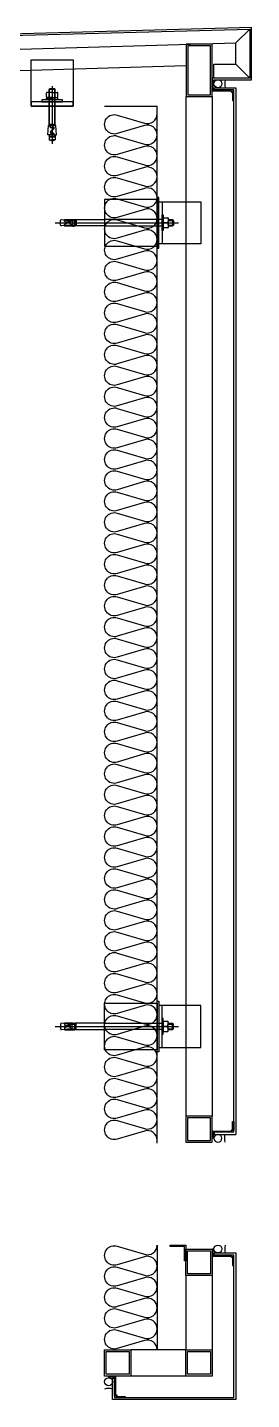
# Model space of a CAD drawing. Header units: millimetres. Extents: x 17311 to 801382, y -242618 to -104888.
# Drawn here: x 759414 to 759841, y -157699 to -155079 of the extents above; entities that cross this region are included whole.
import ezdxf

# ---------------------------------------------------------------- set-up
doc = ezdxf.new("R2010")
doc.units = ezdxf.units.MM
doc.header["$LTSCALE"] = 250
for name, color, linetype in [('0-Sheet', 7, 'Continuous'), ('A-ETC-8', 8, 'Continuous'), ('A-FIN', 6, 'Continuous'), ('A-FIN-9', 7, 'Continuous'), ('ISL', 251, 'Continuous')]:
    doc.layers.add(name, color=color, linetype=linetype)

# ---------------------------------------------------------------- blocks, each defined once
blk = doc.blocks.new('A$Cae507117')
at = {"layer": 'A-ETC-8'}
for points in [[(-50, 0), (-50, -50), (0, -50), (0, 0)], [(-46.8, -3.2), (-46.8, -46.8), (-3.2, -46.8), (-3.2, -3.2)]]:
    blk.add_lwpolyline(points, close=True, dxfattribs=at)
blk = doc.blocks.new('A$C632c858f')
at = {"layer": 'A-ETC-8'}
blk.add_arc((-2.8, 0), 24, 341.8248, 18.1752, dxfattribs=at)
blk.add_ellipse((34, 0), major_axis=(7.59, 0), ratio=0.987937, dxfattribs=at)
blk = doc.blocks.new('너트 M12')
for p, q in [((-9, 0), (9, 0)), ((-9.5, -9), (-9.5, -0.5)), ((9, -9.5), (-9, -9.5)), ((0, -8.3), (0, -1.2)), ((9.5, -0.5), (9.5, -9))]:
    blk.add_line(p, q)
for centre, start, end in [((-9, -0.5), 90, 180), ((-9, -9), 180, 270), ((9, -0.5), 0, 90), ((9, -9), 270, 0)]:
    blk.add_arc(centre, 0.5, start, end)
at = {"extrusion": (0, 0, -1)}
for centre, major_axis, ratio, start_param, end_param in [((-4.8, -0.9), (-4.75, 0.31), 0.185359, -0.024388, 3.141593), ((4.8, -0.9), (4.75, 0.31), 0.185108, 3.141593, 6.30754), ((-4.8, -8.6), (4.75, 0.31), 0.187111, 0, 3.166211), ((4.8, -8.6), (-4.75, 0.31), 0.185991, 3.117121, 6.283185)]:
    blk.add_ellipse(centre, major_axis=major_axis, ratio=ratio, start_param=start_param, end_param=end_param, dxfattribs=at)
blk = doc.blocks.new('A$C4fb6b26a')
at = {"layer": 'A-ETC-8'}
for p, q in [((-80, 0), (-80, -80)), ((-277.5, -40), (-42.5, -40)), ((-267.5, -35.5), (-267.5, -44.5)), ((-265.5, -34), (-266, -34)), ((-266, -46), (-265.5, -46)), ((-254.5, -35.5), (-265.5, -34)), ((-265.5, -46), (-254.5, -44.5)), ((-260.1, -34.8), (-260.1, -36.5)), ((-260.1, -43.5), (-260.1, -45.2)), ((-259.6, -37.3), (-257.8, -38.5)), ((-259.6, -42.7), (-257.8, -41.5)), ((-244.1, -33.8), (-259.1, -33.8)), ((-259.1, -46.2), (-244.1, -46.2)), ((-249.6, -39), (-256.2, -39)), ((-249.6, -41), (-256.2, -41)), ((-254.5, -35.5), (-240.5, -35.5)), ((-254.5, -44.5), (-240.5, -44.5)), ((-249.1, -38.5), (-249.1, -38)), ((-249.1, -42), (-249.1, -41.5)), ((-245.1, -42), (-245.1, -38)), ((-244.1, -33.8), (-241.1, -33.8)), ((-244.1, -46.2), (-241.1, -46.2)), ((-241.1, -33.8), (-241.1, -46.2)), ((-240.5, -46), (-240.5, -34)), ((-237.5, -34), (-240.5, -34)), ((-240.5, -46), (-237.5, -46)), ((-237.5, -46), (-237.5, -34)), ((-183.5, -34), (-237.5, -34)), ((-237.5, -46), (-183.5, -46)), ((-183.5, -34), (-74, -34)), ((-74, -46), (-183.5, -46)), ((-62.7, -44.5), (-52.5, -44.5)), ((-62.5, -34), (-54, -34)), ((-62.5, -35.5), (-52.5, -35.5)), ((-62.5, -46), (-54, -46)), ((-54, -46), (-54, -34)), ((-52.5, -35.5), (-54, -34)), ((-52.5, -44.5), (-54, -46)), ((-52.5, -44.5), (-52.5, -35.5))]:
    blk.add_line(p, q, dxfattribs=at)
for points in [[(-83.5, 4.5), (-83.5, -84.5), (-183.5, -84.5), (-183.5, 4.5)], [(-80, -80), (-74, -80), (-74, 0), (-80, 0)], [(-74, -25), (-74, -55), (-72, -55), (-72, -25)]]:
    blk.add_lwpolyline(points, close=True, dxfattribs=at)
blk.add_lwpolyline([(-80, 7.5), (-80, -87.5, -0.414214), (-81, -88.5), (-83.5, -88.5), (-83.5, 8.5), (-81, 8.5, -0.414214)], format="xyb", close=True, dxfattribs=at)
blk.add_lwpolyline([(-80, -80), (0, -80), (0, 0), (-80, 0)], dxfattribs=at)
for centre, radius, start, end in [((-266, -35.5), 1.5, 90, 180), ((-266, -44.5), 1.5, 180, 270), ((-259.1, -34.8), 1, 90, 180), ((-259.1, -36.5), 1, 180, 236.3099), ((-259.1, -43.5), 1, 123.6901, 180), ((-259.1, -45.2), 1, 180, 270), ((-256.2, -36), 3, 236.3099, 270), ((-256.2, -44), 3, 90, 123.6901), ((-249.6, -38.5), 0.5, 270, 0), ((-249.6, -41.5), 0.5, 0, 90), ((-247.1, -38), 2, 90, 180), ((-247.1, -42), 2, 180, 270), ((-247.1, -38), 2, 0, 90), ((-247.1, -42), 2, 270, 0)]:
    blk.add_arc(centre, radius, start, end, dxfattribs=at)
at = {"layer": 'A-ETC-8', "xscale": -1, "rotation": 90}
blk.add_blockref('너트 M12', (-72, -40), dxfattribs=at)
blk = doc.blocks.new('M12-STUD ANCHOR')
at = {"layer": 'A-ETC-8'}
for p, q in [((28.7, 54.2), (28.7, -55.8)), ((17.8, 33.7), (17.8, 40.7)), ((28.2, 30.2), (18, 31.2)), ((18, 28.2), (18, 31.2)), ((18, 31.2), (29.2, 31.2)), ((28.2, 27.2), (18, 28.2)), ((28.7, 42.2), (19.2, 42.2)), ((28.7, 32.2), (19.2, 32.2)), ((22.7, 48), (23.9, 49.2)), ((34.7, 48), (22.7, 48)), ((22.7, -20.8), (22.7, 48)), ((23.3, 33.7), (23.3, 40.7)), ((33.5, 49.2), (23.9, 49.2)), ((23.9, -20.8), (23.9, 49.2)), ((28.2, 27.2), (28.2, 30.2)), ((39.5, 28.2), (28.2, 28.2)), ((28.7, 42.2), (38.2, 42.2)), ((28.7, 32.2), (38.2, 32.2)), ((29.2, 29.2), (29.2, 32.2)), ((39.5, 31.2), (29.2, 32.2)), ((39.5, 28.2), (29.2, 29.2)), ((33.5, 49.2), (34.7, 48)), ((33.5, -20.8), (33.5, 49.2)), ((34.2, 33.7), (34.2, 40.7)), ((34.7, -20.8), (34.7, 48)), ((39.5, 28.2), (39.5, 31.2)), ((39.7, 33.7), (39.7, 40.7)), ((20.5, -38.8), (21.7, -20.8)), ((21.7, -20.8), (24.3, -20.8)), ((22.7, -18.4), (34.7, -18.4)), ((28.7, -20.8), (24.8, -20.8)), ((25.8, -32.3), (32, -26.1)), ((35.7, -20.8), (28.7, -20.8)), ((36.9, -38.8), (35.7, -20.8)), ((28.7, -38.8), (20.5, -38.8)), ((22.7, -38.8), (22.7, -48.4)), ((22.7, -41.2), (34.7, -41.2)), ((22.7, -42.4), (34.7, -42.4)), ((22.7, -48.4), (28.7, -48.4)), ((28.7, -50.8), (22.7, -48.4)), ((26.2, -32.6), (32.3, -26.5)), ((31.1, -35.9), (27.5, -35.9)), ((31.1, -36.4), (27.5, -36.4)), ((31.1, -38.8), (28.7, -38.8)), ((28.7, -50.8), (34.7, -48.4)), ((34.7, -48.4), (28.7, -48.4)), ((32.3, -38.8), (36.9, -38.8)), ((34.7, -38.8), (34.7, -48.4))]:
    blk.add_line(p, q, dxfattribs=at)
for centre, radius, start, end in [((19.2, 40.7), 1.47, 90, 180), ((19.2, 33.7), 1.47, 180, 270), ((21.8, 40.7), 1.47, 360, 90), ((21.8, 33.7), 1.47, 270, 360), ((24.7, 40.7), 1.47, 90, 180), ((24.7, 33.7), 1.47, 180, 270), ((32.8, 40.7), 1.47, 360, 90), ((32.8, 33.7), 1.47, 270, 360), ((35.7, 40.7), 1.47, 90, 180), ((35.7, 33.7), 1.47, 180, 270), ((38.2, 40.7), 1.47, 360, 90), ((38.2, 33.7), 1.47, 270, 360), ((27.7, -21.9), 3.6, 161.9622, 315), ((27.7, -21.9), 3.12, 159.0667, 315), ((31.1, -25.3), 1.68, 315, 135), ((31.1, -25.3), 1.2, 315, 135), ((27.5, -34), 2.4, 135, 270), ((27.5, -34), 1.92, 135, 270), ((31.1, -37.6), 1.68, 314.4153, 90), ((31.1, -37.6), 1.2, 270, 90)]:
    blk.add_arc(centre, radius, start, end, dxfattribs=at)
blk = doc.blocks.new('A$C7453124a')
at = {"layer": 'A-ETC-8'}
for points in [[(-40, 88.4), (40, 88.4), (40, 0), (-40, 0)], [(-40, 8), (-40, 0), (40, 0), (40, 8)], [(-20, 8), (20, 8), (20, 12), (-20, 12)]]:
    blk.add_lwpolyline(points, close=True, dxfattribs=at)
blk.add_blockref('M12-STUD ANCHOR', (-28.7, -16.2), dxfattribs=at)
blk = doc.blocks.new('A$C74a2a393')
at = {"layer": 'A-ETC-8', "elevation": 0}
for points in [[(-50, -100), (-50, 0), (0, 0), (0, -100)], [(-46.8, -96.8), (-46.8, -3.2), (-3.2, -3.2), (-3.2, -96.8)]]:
    blk.add_lwpolyline(points, close=True, dxfattribs=at)
blk = doc.blocks.new('A$Ca447c92b')
at = {"layer": '0-Sheet'}
for p, q in [((-250, 130, 0), (-250, -150)), ((-247, -147), (-247, 127.1, 0)), ((-223, -120), (-223, -147)), ((-208, -120), (-220, -120)), ((-220, -150), (-220, -123)), ((-220, -123), (-208, -123)), ((-208, -123), (-208, -120)), ((-250, -150), (-220, -150)), ((-223, -147), (-247, -147))]:
    blk.add_line(p, q, dxfattribs=at)
at = {"layer": 'A-ETC-8'}
for p, q in [((450, 120.9, 0), (477, 147, 0)), ((-220, 100.9, 0), (-247, 127, 0)), ((-220, 100.9, 0), (450, 120.9, 0)), ((-220, 100.9, 0), (-220, -120)), ((408, 53, 0), (408, 80, 0)), ((477, 53, 0), (450, 80, 0)), ((-170, 61.3, 0), (355, 77.4, 0))]:
    blk.add_line(p, q, dxfattribs=at)
at = {"layer": 'A-ETC-8', "elevation": 0}
blk.add_lwpolyline([(408, 80), (450, 80), (450, 120.9)], dxfattribs=at)
blk.add_lwpolyline([(-200, -120), (-230, -120), (-230, -117), (-203, -117), (-203, -90), (-200, -90)], close=True, dxfattribs=at)
at = {"layer": 'A-ETC-8'}
blk.add_arc((-210, -213.7), 64.5, 81.0843, 98.9157, dxfattribs=at)
at = {"layer": 'A-ETC-8', "extrusion": (0, 0, -1)}
blk.add_ellipse((-210, -133.5), major_axis=(0, 10), ratio=0.999542, dxfattribs=at)
at = {"layer": 'A-FIN-9'}
for p, q in [((480, 150, 0), (-250, 130, 0)), ((-247, 127, 0), (477, 147, 0)), ((477, 147, 0), (477, 53, 0)), ((480, 50, 0), (480, 150, 0)), ((477, 53, 0), (405, 53, 0)), ((405, 53, 0), (405, 43, 0)), ((405, 43, 0), (408, 43, 0)), ((408, 43, 0), (408, 50, 0)), ((408, 50, 0), (480, 50, 0))]:
    blk.add_line(p, q, dxfattribs=at)
at = {"layer": 'A-ETC-8', "xscale": -1}
for name, p in [('A$C74a2a393', (355.2, 118.1, 0)), ('A$Cae507117', (-220, 100.9, 0))]:
    blk.add_blockref(name, p, dxfattribs=at)
at = {"layer": 'A-ETC-8'}
blk.add_blockref('A$C7453124a', (100, 0), dxfattribs=at)
at = {"layer": 'A-ETC-8', "rotation": 180}
blk.add_blockref('A$C632c858f', (450, 42.5, 0), dxfattribs=at)
blk = doc.blocks.new('A$C23ab4024')
at = {"layer": 'A-ETC-8', "elevation": 0}
blk.add_lwpolyline([(-242, 31), (-207, 31), (-207, 42), (-205, 42), (-205, 29), (-240.3, 29, -0.226541), (-244, 25.3), (-244, 10.3), (-246, 10.3), (-246, 27, 0.414214)], format="xyb", close=True, dxfattribs=at)
at = {"layer": 'A-FIN-9'}
for p, q in [((-205, 53, 0), (-205, 43, 0)), ((-208, 43, 0), (-208, 50, 0)), ((-205, 43, 0), (-208, 43, 0))]:
    blk.add_line(p, q, dxfattribs=at)
at = {"layer": '0-Sheet', "xscale": -1}
blk.add_blockref('A$Ca447c92b', (200, 0), dxfattribs=at)
at = {"layer": 'A-ETC-8', "xscale": -1, "rotation": 180}
blk.add_blockref('A$C632c858f', (-250, 42.5, 0), dxfattribs=at)

msp = doc.modelspace()

# ---------------------------------------------------------------- linework, layer by layer
at = {"layer": 'A-ETC-8'}
for p, q in [((759715.7, -155211.4, 0), (759715.7, -157158.1)), ((759765.7, -155211.4, 0), (759765.7, -157158.1)), ((759715.7, -157462.5, 0), (759715.7, -157604.5, 0)), ((759765.7, -157462.5, 0), (759765.7, -157604.5, 0)), ((759715.7, -157604.5, 0), (759610.7, -157604.5, 0)), ((759715.7, -157654.5, 0), (759610.7, -157654.5, 0))]:
    msp.add_line(p, q, dxfattribs=at)
for points in [[(759802.7, -157189.1), (759767.7, -157189.1), (759767.7, -157200.1), (759765.7, -157200.1), (759765.7, -157187.1), (759801, -157187.1, -0.226541), (759804.7, -157183.4), (759804.7, -157168.7), (759806.7, -157168.7), (759806.7, -157185.1, 0.414214)], [(759802.7, -157423.5), (759767.7, -157423.5), (759767.7, -157412.5), (759765.7, -157412.5), (759765.7, -157425.5), (759801, -157425.5, 0.226541), (759804.7, -157429.1), (759804.7, -157443.8), (759806.7, -157443.8), (759806.7, -157427.5, -0.414214)]]:
    msp.add_lwpolyline(points, format="xyb", close=True, dxfattribs=at)
msp.add_lwpolyline([(759715.7, -157404.5), (759715.7, -157434.5), (759712.7, -157434.5), (759712.7, -157407.5), (759685.7, -157407.5), (759685.7, -157404.5)], close=True, dxfattribs=at)
at = {"layer": 'A-ETC-8', "elevation": 0}
msp.add_lwpolyline([(759579.7, -157691.5), (759579.7, -157656.5), (759568.7, -157656.5), (759568.7, -157654.5), (759581.7, -157654.5), (759581.7, -157689.8, -0.226541), (759585.3, -157693.5), (759600, -157693.5), (759600, -157695.5), (759583.7, -157695.5, 0.414214)], format="xyb", close=True, dxfattribs=at)
at = {"layer": 'A-FIN', "elevation": 0}
for points in [[(759806.7, -157189.1), (759806.7, -155198.5), (759769.7, -155198.5), (759769.7, -155198.5), (759769.7, -155194.5), (759810.7, -155194.5), (759810.7, -157193.1)], [(759806.7, -157189.1), (759769.7, -157189.1), (759769.7, -157189.1), (759769.7, -157193.1), (759810.7, -157193.1)]]:
    msp.add_lwpolyline(points, dxfattribs=at)
msp.add_lwpolyline([(759810.7, -157699.5), (759575.7, -157699.5), (759575.7, -157658.5), (759579.7, -157658.5), (759579.7, -157695.5), (759806.7, -157695.5), (759806.7, -157423.5), (759769.7, -157423.5), (759769.7, -157423.5), (759769.7, -157419.5), (759810.7, -157419.5)], close=True, dxfattribs=at)
at = {"layer": 'ISL'}
for p, q in [((759560.7, -155229.5, 0), (759660.7, -155229.5)), ((759660.7, -157210), (759660.7, -155229.5)), ((759660.7, -157404.5), (759660.7, -157604.5))]:
    msp.add_line(p, q, dxfattribs=at)
for points in [[(759660.4, -157207.5, 0.041253), (759660.7, -157204.5, 0.509267), (759636.4, -157186.8), (759584.9, -157202.1, -1.372593), (759584.9, -157166.8), (759636.4, -157182.1, 0.509267), (759660.7, -157164.5, 0.509267), (759636.4, -157146.8), (759584.9, -157162.1, -1.372593), (759584.9, -157126.8), (759636.4, -157142.1, 0.509267), (759660.7, -157124.5, 0.509267), (759636.4, -157106.8), (759584.9, -157122.1, -1.372593), (759584.9, -157086.8), (759636.4, -157102.1, 0.509267), (759660.7, -157084.5, 0.509267), (759636.4, -157066.8), (759584.9, -157082.1, -1.372593), (759584.9, -157046.8), (759636.4, -157062.1, 0.509267), (759660.7, -157044.5, 0.509267), (759636.4, -157026.8), (759584.9, -157042.1, -1.372593), (759584.9, -157006.8), (759636.4, -157022.1, 0.509267), (759660.7, -157004.5, 0.509267), (759636.4, -156986.8), (759584.9, -157002.1, -1.372593), (759584.9, -156966.8), (759636.4, -156982.1, 0.509267), (759660.7, -156964.5, 0.509267), (759636.4, -156946.8), (759584.9, -156962.1, -1.372593), (759584.9, -156926.8), (759636.4, -156942.1, 0.509267), (759660.7, -156924.5, 0.509267), (759636.4, -156906.8), (759584.9, -156922.1, -1.372593), (759584.9, -156886.8), (759636.4, -156902.1, 0.509267), (759660.7, -156884.5, 0.509267), (759636.4, -156866.8), (759584.9, -156882.1, -1.372593), (759584.9, -156846.8), (759636.4, -156862.1, 0.509267), (759660.7, -156844.5, 0.509267), (759636.4, -156826.8), (759584.9, -156842.1, -1.372593), (759584.9, -156806.8), (759636.4, -156822.1, 0.509267), (759660.7, -156804.5, 0.509267), (759636.4, -156786.8), (759584.9, -156802.1, -1.372593), (759584.9, -156766.8), (759636.4, -156782.1, 0.509267), (759660.7, -156764.5, 0.509267), (759636.4, -156746.8), (759584.9, -156762.1, -1.372593), (759584.9, -156726.8), (759636.4, -156742.1, 0.509267), (759660.7, -156724.5, 0.509267), (759636.4, -156706.8), (759584.9, -156722.1, -1.372593), (759584.9, -156686.8), (759636.4, -156702.1, 0.509267), (759660.7, -156684.5, 0.509267), (759636.4, -156666.8), (759584.9, -156682.1, -1.372593), (759584.9, -156646.8), (759636.4, -156662.1, 0.509267), (759660.7, -156644.5, 0.509267), (759636.4, -156626.8), (759584.9, -156642.1, -1.372593), (759584.9, -156606.8), (759636.4, -156622.1, 0.509267), (759660.7, -156604.5, 0.509267), (759636.4, -156586.8), (759584.9, -156602.1, -1.372593), (759584.9, -156566.8), (759636.4, -156582.1, 0.509267), (759660.7, -156564.5, 0.509267), (759636.4, -156546.8), (759584.9, -156562.1, -1.372593), (759584.9, -156526.8), (759636.4, -156542.1, 0.509267), (759660.7, -156524.5, 0.509267), (759636.4, -156506.8), (759584.9, -156522.1, -1.372593), (759584.9, -156486.8), (759636.4, -156502.1, 0.509267), (759660.7, -156484.5, 0.509267), (759636.4, -156466.8), (759584.9, -156482.1, -1.372593), (759584.9, -156446.8), (759636.4, -156462.1, 0.509267), (759660.7, -156444.5, 0.509267), (759636.4, -156426.8), (759584.9, -156442.1, -1.372593), (759584.9, -156406.8), (759636.4, -156422.1, 0.509267), (759660.7, -156404.5, 0.509267), (759636.4, -156386.8), (759584.9, -156402.1, -1.372593), (759584.9, -156366.8), (759636.4, -156382.1, 0.509267), (759660.7, -156364.5, 0.509267), (759636.4, -156346.8), (759584.9, -156362.1, -1.372593), (759584.9, -156326.8), (759636.4, -156342.1, 0.509267), (759660.7, -156324.5, 0.509267), (759636.4, -156306.8), (759584.9, -156322.1, -1.372593), (759584.9, -156286.8), (759636.4, -156302.1, 0.509267), (759660.7, -156284.5, 0.509267), (759636.4, -156266.8), (759584.9, -156282.1, -1.372593), (759584.9, -156246.8), (759636.4, -156262.1, 0.509267), (759660.7, -156244.5, 0.509267), (759636.4, -156226.8), (759584.9, -156242.1, -1.372593), (759584.9, -156206.8), (759636.4, -156222.1, 0.509267), (759660.7, -156204.5, 0.509267), (759636.4, -156186.8), (759584.9, -156202.1, -1.372593), (759584.9, -156166.8), (759636.4, -156182.1, 0.509267), (759660.7, -156164.5, 0.509267), (759636.4, -156146.8), (759584.9, -156162.1, -1.372593), (759584.9, -156126.8), (759636.4, -156142.1, 0.509267), (759660.7, -156124.5, 0.509267), (759636.4, -156106.8), (759584.9, -156122.1, -1.372593), (759584.9, -156086.8), (759636.4, -156102.1, 0.509267), (759660.7, -156084.5, 0.509267), (759636.4, -156066.8), (759584.9, -156082.1, -1.372593), (759584.9, -156046.8), (759636.4, -156062.1, 0.509267), (759660.7, -156044.5, 0.509267), (759636.4, -156026.8), (759584.9, -156042.1, -1.372593), (759584.9, -156006.8), (759636.4, -156022.1, 0.509267), (759660.7, -156004.5, 0.509267), (759636.4, -155986.8), (759584.9, -156002.1, -1.372593), (759584.9, -155966.8), (759636.4, -155982.1, 0.509267), (759660.7, -155964.5, 0.509267), (759636.4, -155946.8), (759584.9, -155962.1, -1.372593), (759584.9, -155926.8), (759636.4, -155942.1, 0.509267), (759660.7, -155924.5, 0.509267), (759636.4, -155906.8), (759584.9, -155922.1, -1.372593), (759584.9, -155886.8), (759636.4, -155902.1, 0.509267), (759660.7, -155884.5, 0.509267), (759636.4, -155866.8), (759584.9, -155882.1, -1.372593), (759584.9, -155846.8), (759636.4, -155862.1, 0.509267), (759660.7, -155844.5, 0.509267), (759636.4, -155826.8), (759584.9, -155842.1, -1.372593), (759584.9, -155806.8), (759636.4, -155822.1, 0.509267), (759660.7, -155804.5, 0.509267), (759636.4, -155786.8), (759584.9, -155802.1, -1.372593), (759584.9, -155766.8), (759636.4, -155782.1, 0.509267), (759660.7, -155764.5, 0.509267), (759636.4, -155746.8), (759584.9, -155762.1, -1.372593), (759584.9, -155726.8), (759636.4, -155742.1, 0.509267), (759660.7, -155724.5, 0.509267), (759636.4, -155706.8), (759584.9, -155722.1, -1.372593), (759584.9, -155686.8), (759636.4, -155702.1, 0.509267), (759660.7, -155684.5, 0.509267), (759636.4, -155666.8), (759584.9, -155682.1, -1.372593), (759584.9, -155646.8), (759636.4, -155662.1, 0.509267), (759660.7, -155644.5, 0.509267), (759636.4, -155626.8), (759584.9, -155642.1, -1.372593), (759584.9, -155606.8), (759636.4, -155622.1, 0.509267), (759660.7, -155604.5, 0.509267), (759636.4, -155586.8), (759584.9, -155602.1, -1.372593), (759584.9, -155566.8), (759636.4, -155582.1, 0.509267), (759660.7, -155564.5, 0.509267), (759636.4, -155546.8), (759584.9, -155562.1, -1.372593), (759584.9, -155526.8), (759636.4, -155542.1, 0.509267), (759660.7, -155524.5, 0.509267), (759636.4, -155506.8), (759584.9, -155522.1, -1.372593), (759584.9, -155486.8), (759636.4, -155502.1, 0.509267), (759660.7, -155484.5, 0.509267), (759636.4, -155466.8), (759584.9, -155482.1, -1.372593), (759584.9, -155446.8), (759636.4, -155462.1, 0.509267), (759660.7, -155444.5, 0.509267), (759636.4, -155426.8), (759584.9, -155442.1, -1.372593), (759584.9, -155406.8), (759636.4, -155422.1, 0.509267), (759660.7, -155404.5, 0.509267), (759636.4, -155386.8), (759584.9, -155402.1, -1.372593), (759584.9, -155366.8), (759636.4, -155382.1, 0.509267), (759660.7, -155364.5, 0.509267), (759636.4, -155346.8), (759584.9, -155362.1, -1.372593), (759584.9, -155326.8), (759636.4, -155342.1, 0.509267), (759660.7, -155324.5, 0.509267), (759636.4, -155306.8), (759584.9, -155322.1, -1.372593), (759584.9, -155286.8), (759636.4, -155302.1, 0.509267), (759660.7, -155284.5, 0.509267), (759636.4, -155266.8), (759584.9, -155282.1, -1.372593), (759584.9, -155246.8), (759636.4, -155262.1, 0.509267), (759660.7, -155244.5)], [(759660.7, -157604.5, 0.509267), (759636.4, -157586.8), (759584.9, -157602.1, -1.372593), (759584.9, -157566.8), (759636.4, -157582.1, 0.509267), (759660.7, -157564.5, 0.509267), (759636.4, -157546.8), (759584.9, -157562.1, -1.372593), (759584.9, -157526.8), (759636.4, -157542.1, 0.509267), (759660.7, -157524.5, 0.509267), (759636.4, -157506.8), (759584.9, -157522.1, -1.372593), (759584.9, -157486.8), (759636.4, -157502.1, 0.509267), (759660.7, -157484.5, 0.509267), (759636.4, -157466.8), (759584.9, -157482.1, -1.372593), (759584.9, -157446.8), (759636.4, -157462.1, 0.509267), (759660.7, -157444.5, 0.509267), (759636.4, -157426.8), (759584.9, -157442.1, -1.372593), (759584.9, -157406.8), (759636.4, -157422.1, 0.508916), (759660.7, -157404.5, 0.508916)]]:
    msp.add_lwpolyline(points, format="xyb", dxfattribs=at)

# ---------------------------------------------------------------- block references
at = {"layer": 'A-ETC-8', "xscale": -1}
for name, p, rotation in [('A$C4fb6b26a', (759744.2, -155492.5), 180), ('A$Cae507117', (759610.7, -157604.5, 0), 270)]:
    msp.add_blockref(name, p, dxfattribs=dict(at, rotation=rotation))
at = {"layer": 'A-ETC-8'}
msp.add_blockref('A$C4fb6b26a', (759744.2, -156947), dxfattribs=at)
for name, p, rotation in [('A$Cae507117', (759715.7, -157208.1), 180), ('A$C632c858f', (759810.7, -157412, 0), 180), ('A$C632c858f', (759568.2, -157699.5, 0), 90.00000000000001)]:
    msp.add_blockref(name, p, dxfattribs=dict(at, rotation=rotation))
at = {"layer": 'A-ETC-8', "xscale": -1}
for name, p in [('A$C632c858f', (759810.7, -157200.6)), ('A$Cae507117', (759715.7, -157412.5)), ('A$Cae507117', (759715.7, -157604.5, 0))]:
    msp.add_blockref(name, p, dxfattribs=at)
at = {"layer": 'A-FIN-9', "xscale": -1}
msp.add_blockref('A$C23ab4024', (759560.7, -155229.5, 0), dxfattribs=at)

doc.saveas('drawing.dxf')
